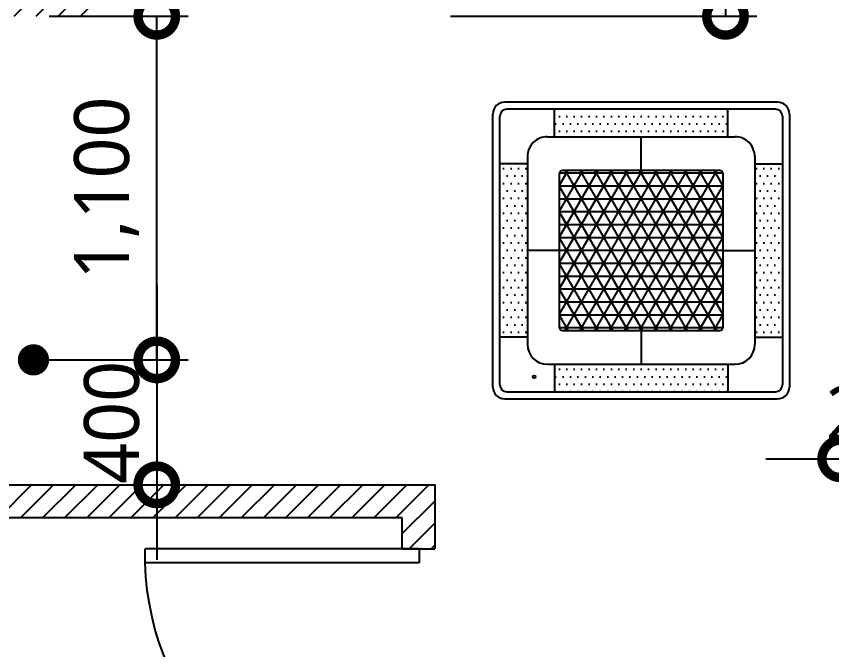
# Model space of a CAD drawing. Header units: metres. Extents: x 11578468 to 47831421, y -58341524 to -14256839.
# Drawn here: x 23747418 to 23750029, y -29039038 to -29037011 of the extents above; entities that cross this region are included whole.
import ezdxf

# ---------------------------------------------------------------- set-up
doc = ezdxf.new("R2010")
doc.units = ezdxf.units.M
doc.header["$LTSCALE"] = 50
doc.header["$MEASUREMENT"] = 0
doc.layers.get('0').update_dxf_attribs({"linetype": 'CONTINUOUS'})
doc.layers.get('DEFPOINTS').update_dxf_attribs({"linetype": 'CONTINUOUS'})
doc.layers.add('002_전_다운라이트', color=40, linetype='CONTINUOUS', lineweight=9)
for name, color, linetype in [('CO-DOOR', 8, 'CONTINUOUS'), ('DVM_INDOOR', 7, 'CONTINUOUS'), ('S-DIM', 7, 'CONTINUOUS'), ('wall', 3, 'CONTINUOUS')]:
    doc.layers.add(name, color=color, linetype=linetype)
doc.styles.add('DAWIN', font='NanumSquareR.ttf')
doc.dimstyles.new('80', dxfattribs={"dimscale": 80, "dimtxt": 2.2, "dimasz": 3, "dimexe": 1.25, "dimexo": 0.625, "dimtad": 1, "dimdec": 0, "dimzin": 0, "dimdsep": 46, "dimlunit": 6, "dimtxsty": 'DAWIN', "dimblk1": 'DOTSMALL', "dimblk2": 'DOTSMALL', "dimsah": 1, "dimcen": 0.001, "dimclrd": 1, "dimclre": 1, "dimclrt": 3, "dimadec": 0, "dimazin": 0, "dimtfac": 1, "dimtdec": 0, "dimtix": 1, "dimtmove": 2, "dimatfit": 3, "dimldrblk": 'DOTSMALL', "dimfxl": 1.25, "dimtolj": 1, "dimtzin": 0, "dimarcsym": 0})
pattern_1 = [(45, (35200, -25360), (-35.35533906, 35.35533906), [])]

# ---------------------------------------------------------------- blocks, each defined once
blk = doc.blocks.new('슬하_전기')
at = {"layer": 'CO-DOOR'}
h = blk.add_hatch(dxfattribs=at)
h.set_pattern_fill('_USER', color=256, scale=50, angle=45, pattern_type=0)
h.set_pattern_definition(pattern_1)
h.paths.add_polyline_path([(11557839.8, -14333601.7), (11557839.8, -14331146.7), (11559309.8, -14331146.7), (11559309.8, -14332324.7), (11559414.8, -14332324.7), (11559414.8, -14331046.7), (11560649.8, -14331046.7), (11560649.8, -14330996.7), (11557749.8, -14330996.7), (11557749.8, -14340351.7), (11557909.8, -14340351.7), (11557909.8, -14341136.7), (11557749.8, -14341136.7), (11557749.8, -14341551.7), (11557819.8, -14341551.7), (11557819.8, -14341206.7), (11557979.8, -14341206.7), (11557979.8, -14340281.7), (11557839.8, -14340281.7), (11557839.8, -14338131.7), (11559536.8, -14338131.7), (11559536.8, -14338026.7), (11557839.8, -14338026.7), (11557839.8, -14333706.7), (11560860.8, -14333706.7), (11560860.8, -14333806.7), (11560965.8, -14333806.7), (11560965.8, -14333706.7), (11562498.8, -14333706.7), (11562498.8, -14333601.7)])
h = blk.add_hatch(dxfattribs=at)
h.set_pattern_fill('_USER', color=256, scale=50, angle=45, pattern_type=0)
h.set_pattern_definition(pattern_1)
h.paths.add_polyline_path([(11560965.8, -14338131.7), (11563498.8, -14338131.7), (11563498.8, -14338231.7), (11563603.8, -14338231.7), (11563603.8, -14336311.7), (11563498.8, -14336311.7), (11563498.8, -14338026.7), (11560965.8, -14338026.7), (11560965.8, -14335311.7), (11563498.8, -14335311.7), (11563498.8, -14335411.7), (11563603.8, -14335411.7), (11563603.8, -14335206.7), (11560965.8, -14335206.7), (11560965.8, -14334706.7), (11560860.8, -14334706.7), (11560860.8, -14335206.7), (11560860.8, -14338026.7), (11560436.8, -14338026.7), (11560436.8, -14338131.7), (11560436.9, -14341401.9), (11560541.9, -14341401.9), (11560541.8, -14338131.7)])
h.paths.add_polyline_path([(11560486.9, -14340107.9), (11560486.9, -14340601.9), (11560536.9, -14340601.9), (11560536.9, -14341401.9), (11560436.9, -14341401.9), (11560436.9, -14340601.9), (11560436.9, -14340107.9)], flags=16)
for p, q in [((11560965.8, -14335311.7), (11563498.8, -14335311.7)), ((11563498.8, -14335411.7), (11563603.8, -14335411.7))]:
    blk.add_line(p, q, dxfattribs=at)
at = {"layer": 'CO-DOOR', "extrusion": (0, 0, -1)}
for p, q in [((11562676.3, -14335456.7), (11562676.3, -14335411.7)), ((11563553.8, -14335411.7), (11562676.3, -14335411.7)), ((11563553.8, -14335411.7), (11563553.8, -14335456.7)), ((11563553.8, -14335456.7), (11562676.3, -14335456.7))]:
    blk.add_line(p, q, dxfattribs=at)
at = {"layer": 'CO-DOOR'}
for points in [[(11560965.8, -14335206.7), (11563603.8, -14335206.7), (11563603.8, -14335411.7)], [(11563498.8, -14335311.7), (11563498.8, -14335411.7)]]:
    blk.add_lwpolyline(points, dxfattribs=at)
at = {"layer": 'CO-DOOR', "extrusion": (0, 0, -1)}
blk.add_arc((-11563553.8, -14335434.2), 877.5, 270, 358.5307, dxfattribs=at)
blk = doc.blocks.new('A$C8d63ac80')
at = {"layer": '002_전_다운라이트', "const_width": 50}
blk.add_lwpolyline([(50, 75, 1), (100, 75, 1)], format="xyb", close=True, dxfattribs=at)
blk = doc.blocks.new('_DOTSMALL')
at = {"color": 0, "linetype": 'ByBlock', "const_width": 0.5}
blk.add_lwpolyline([(-0.0625, 0, 1), (0.0625, 0, 1)], format="xyb", close=True, dxfattribs=at)
blk = doc.blocks.new('*D2665')
at = {"layer": 'DEFPOINTS', "color": 0}
for p in [(23749157.8, -29036152.1), (23748757.8, -29037010.6), (23749688.9, -29037010.6)]:
    blk.add_point(p, dxfattribs=at)
at = {"layer": 'S-DIM', "color": 1, "lineweight": -2, "ltscale": 10}
for p, q in [((23749207.8, -29036152.1), (23749788.9, -29036152.1)), ((23749688.9, -29036152.1), (23749688.9, -29037010.6)), ((23748807.8, -29037010.6), (23749788.9, -29037010.6))]:
    blk.add_line(p, q, dxfattribs=at)
at = {"layer": 'S-DIM', "color": 1, "lineweight": -2, "xscale": 240, "yscale": 240, "zscale": 240}
for p, rotation in [((23749688.9, -29036152.1), 90), ((23749688.9, -29037010.6), 270)]:
    blk.add_blockref('_DOTSMALL', p, dxfattribs=dict(at, rotation=rotation))
at = {"layer": 'S-DIM', "color": 3, "ltscale": 10, "insert": (23749545, -29036581.3), "char_height": 176, "attachment_point": 5, "rotation": 90, "style": 'DAWIN'}
blk.add_mtext('\\A1;858', dxfattribs=at)
blk = doc.blocks.new('*D2669')
at = {"layer": 'DEFPOINTS', "color": 0}
for p in [(23747472.5, -29038110.5), (23747472.5, -29038510.6), (23747867.5, -29038510.6)]:
    blk.add_point(p, dxfattribs=at)
at = {"layer": 'S-DIM', "color": 1, "lineweight": -2, "ltscale": 10}
for p, q in [((23747867.5, -29037870.5), (23747867.5, -29038750.6)), ((23747522.5, -29038110.5), (23747967.5, -29038110.5)), ((23747522.5, -29038510.6), (23747967.5, -29038510.6))]:
    blk.add_line(p, q, dxfattribs=at)
at = {"layer": 'S-DIM', "color": 1, "lineweight": -2, "xscale": 240, "yscale": 240, "zscale": 240}
for p, rotation in [((23747867.5, -29038110.5), 270), ((23747867.5, -29038510.6), 90)]:
    blk.add_blockref('_DOTSMALL', p, dxfattribs=dict(at, rotation=rotation))
at = {"layer": 'S-DIM', "color": 3, "ltscale": 10, "insert": (23747723.6, -29038310.5), "char_height": 176, "attachment_point": 5, "rotation": 90, "style": 'DAWIN'}
blk.add_mtext('\\A1;400', dxfattribs=at)
blk = doc.blocks.new('*D2670')
at = {"layer": 'DEFPOINTS', "color": 0}
for p in [(23747472.5, -29037010.6), (23747867.5, -29037010.6), (23747472.5, -29038110.5)]:
    blk.add_point(p, dxfattribs=at)
at = {"layer": 'S-DIM', "color": 1, "lineweight": -2, "ltscale": 10}
for p, q in [((23747522.5, -29037010.6), (23747967.5, -29037010.6)), ((23747867.5, -29038110.5), (23747867.5, -29037010.6)), ((23747522.5, -29038110.5), (23747967.5, -29038110.5))]:
    blk.add_line(p, q, dxfattribs=at)
at = {"layer": 'S-DIM', "color": 1, "lineweight": -2, "xscale": 240, "yscale": 240, "zscale": 240}
for p, rotation in [((23747867.5, -29037010.6), 90), ((23747867.5, -29038110.5), 270)]:
    blk.add_blockref('_DOTSMALL', p, dxfattribs=dict(at, rotation=rotation))
at = {"layer": 'S-DIM', "color": 3, "ltscale": 10, "insert": (23747706.5, -29037560.5), "char_height": 176, "attachment_point": 5, "rotation": 90, "style": 'DAWIN'}
blk.add_mtext('\\A1;1,100', dxfattribs=at)
blk = doc.blocks.new('*D2673')
at = {"layer": 'DEFPOINTS', "color": 0}
for p in [(23750353.9, -29038111.8), (23750353.9, -29038427.3), (23750057.8, -29038510.6)]:
    blk.add_point(p, dxfattribs=at)
at = {"layer": 'S-DIM', "color": 1, "lineweight": -2, "ltscale": 10}
for p, q in [((23750353.9, -29038161.8), (23750353.9, -29038527.3)), ((23750057.8, -29038460.6), (23750057.8, -29038327.3)), ((23749817.8, -29038427.3), (23750593.9, -29038427.3))]:
    blk.add_line(p, q, dxfattribs=at)
at = {"layer": 'S-DIM', "color": 1, "lineweight": -2, "xscale": 240, "yscale": 240, "zscale": 240}
blk.add_blockref('_DOTSMALL', (23750057.8, -29038427.3), dxfattribs=at)
at = {"layer": 'S-DIM', "color": 1, "lineweight": -2, "xscale": 240, "yscale": 240, "zscale": 240, "rotation": 180}
blk.add_blockref('_DOTSMALL', (23750353.9, -29038427.3), dxfattribs=at)
at = {"layer": 'S-DIM', "color": 3, "ltscale": 10, "insert": (23750205.8, -29038283.4), "char_height": 176, "attachment_point": 5, "style": 'DAWIN'}
blk.add_mtext('\\A1;296', dxfattribs=at)

msp = doc.modelspace()

# ---------------------------------------------------------------- hatches: boundary and pattern name
at = {"layer": 'DVM_INDOOR'}
h = msp.add_hatch(dxfattribs=at)
h.set_pattern_fill('DOTS', color=0, scale=15)
h.set_pattern_definition([(0, (23749418.724, -29037759.712), (11.90625, 23.8125), [0, -23.8125])])
h.paths.add_polyline_path([(23749696.2, -29037308), (23749141.4, -29037308), (23749141.4, -29037396.3), (23749696.2, -29037396.3)])
h.paths.add_polyline_path([(23749054.7, -29037483), (23748966.4, -29037483), (23748966.4, -29038037.8), (23749054.8, -29038037.8)])
h.paths.add_polyline_path([(23749696.2, -29038124.5), (23749141.4, -29038124.5), (23749141.4, -29038212.7), (23749696.2, -29038212.7)])
h.paths.add_polyline_path([(23749871.2, -29037483), (23749782.9, -29037483), (23749782.9, -29038037.8), (23749871.2, -29038037.8)])
h = msp.add_hatch(dxfattribs=at)
h.set_pattern_fill('NET3', color=0, scale=13)
h.set_pattern_definition([(0, (23749418.724, -29037759.712), (0, 41.275), []), (60, (23749418.724, -29037759.712), (-35.745, 20.6375), []), (120, (23749418.724, -29037759.712), (-35.745, -20.6375), [])])
h.paths.add_polyline_path([(23749680, -29037513.6, 0.414214), (23749670, -29037503.6), (23749167.6, -29037503.6, 0.414214), (23749157.6, -29037513.6), (23749157.6, -29038007.1, 0.414214), (23749167.6, -29038017.1), (23749670, -29038017.1, 0.414214), (23749680, -29038007.1)])

# ---------------------------------------------------------------- linework, layer by layer
at = {"layer": 'DVM_INDOOR', "color": 0}
for p, q in [((23749855.8, -29037285.4), (23748981.8, -29037285.4)), ((23749849.2, -29037308), (23748988.4, -29037308)), ((23749141.4, -29037396.3), (23749141.4, -29037308)), ((23749696.2, -29037396.3), (23749696.2, -29037308)), ((23748943.8, -29038197.4), (23748943.8, -29037323.4)), ((23748966.4, -29038190.7), (23748966.4, -29037330)), ((23749871.2, -29037330), (23749871.2, -29038190.7)), ((23749893.8, -29037323.4), (23749893.8, -29038197.4)), ((23749118.3, -29037396.3), (23749719.3, -29037396.3)), ((23749418.8, -29037503.6), (23749418.8, -29037396.3)), ((23749054.7, -29037459.9), (23749054.8, -29038060.9)), ((23749782.9, -29037459.9), (23749782.9, -29038060.9)), ((23749054.7, -29037483), (23748966.4, -29037483)), ((23749782.9, -29037483), (23749871.2, -29037483)), ((23749157.6, -29037760.4), (23749054.8, -29037760.4)), ((23749680, -29037760.4), (23749782.9, -29037760.4)), ((23749418.8, -29038017.1), (23749418.8, -29038124.5)), ((23749054.8, -29038037.8), (23748966.4, -29038037.8)), ((23749782.9, -29038037.8), (23749871.2, -29038037.8)), ((23749118.4, -29038124.5), (23749719.3, -29038124.5)), ((23749141.4, -29038124.5), (23749141.4, -29038212.7)), ((23749696.2, -29038124.5), (23749696.2, -29038212.7)), ((23748988.4, -29038212.7), (23749849.2, -29038212.7)), ((23748981.8, -29038235.4), (23749855.8, -29038235.4))]:
    msp.add_line(p, q, dxfattribs=at)
msp.add_lwpolyline([(23749167.6, -29037503.6), (23749670, -29037503.6, -0.414214), (23749680, -29037513.6), (23749680, -29038007.1, -0.414214), (23749670, -29038017.1), (23749167.6, -29038017.1, -0.414214), (23749157.6, -29038007.1), (23749157.6, -29037513.6, -0.414214)], format="xyb", close=True, dxfattribs=at)
msp.add_circle((23749076.2, -29038164.6), 4.24, dxfattribs=at)
for centre, radius, start, end in [((23748981.8, -29037323.4), 38, 90, 180), ((23749855.8, -29037323.4), 38, 0, 90), ((23748988.4, -29037330), 22, 90, 180), ((23749849.2, -29037330), 22, 0, 90), ((23749118.3, -29037459.9), 63.6, 90, 180.0064), ((23749719.3, -29037459.9), 63.6, 359.9936, 90), ((23749118.4, -29038060.9), 63.6, 180.0064, 270), ((23749719.3, -29038060.9), 63.6, 270, 359.9936), ((23748981.8, -29038197.4), 38, 180, 270), ((23748988.4, -29038190.7), 22, 180, 270), ((23749849.2, -29038190.7), 22, 270, 0), ((23749855.8, -29038197.4), 38, 270, 0)]:
    msp.add_arc(centre, radius, start, end, dxfattribs=at)

# ---------------------------------------------------------------- block references
at = {"layer": '002_전_다운라이트'}
msp.add_blockref('A$C8d63ac80', (23747397.5, -29038185.5), dxfattribs=at)
at = {"layer": 'wall'}
msp.add_blockref('슬하_전기', (12185153.9, -14703303.9), dxfattribs=at)

# ---------------------------------------------------------------- dimensions: what is measured, and where the dimension line sits
at = {"layer": 'S-DIM', "ltscale": 10}
for base, p1, p2, picture, middle in [((23749688.9271, -29037010.5666), (23749157.7942, -29036152.1234), (23748757.7942, -29037010.5666), '*D2665', (23749545.0269, -29036581.345)), ((23747867.5, -29037010.6), (23747472.5, -29038110.5), (23747472.5, -29037010.6), '*D2670', (23747706.5, -29037560.5)), ((23747867.5, -29038510.6), (23747472.5, -29038110.5), (23747472.5, -29038510.6), '*D2669', (23747723.6, -29038310.5))]:
    dim = msp.add_linear_dim(base=base, p1=p1, p2=p2, angle=90, dimstyle='80', dxfattribs=at)
    dim.commit()
    dim.dimension.update_dxf_attribs({"geometry": picture, "text_midpoint": middle})
dim = msp.add_linear_dim(base=(23750353.9, -29038427.3), p1=(23750057.8, -29038510.6), p2=(23750353.9, -29038111.8), dimstyle='80', dxfattribs=at)
dim.commit()
dim.dimension.update_dxf_attribs({"geometry": '*D2673', "text_midpoint": (23750205.8, -29038283.4)})

doc.saveas('drawing.dxf')
